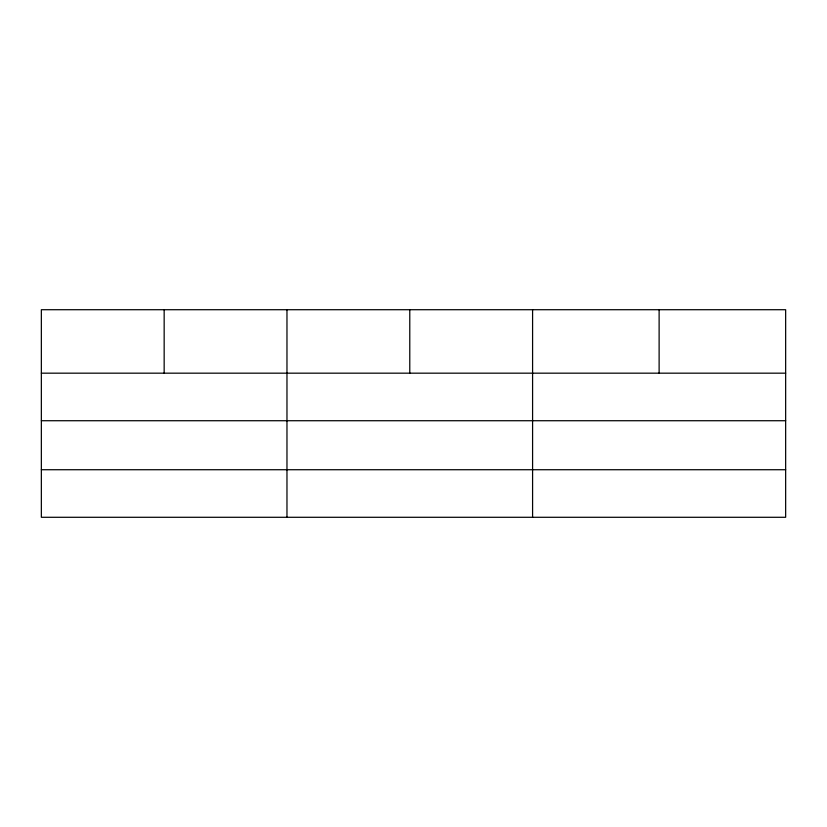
<?xml version="1.0" encoding="UTF-8"?>
<svg xmlns="http://www.w3.org/2000/svg" width="827" height="827" viewBox="0 0 827 827"><rect width="100%" height="100%" fill="white"/><g stroke="black" fill="none" stroke-linecap="round" stroke-linejoin="round"><path stroke-width="1.24" d="M785.65 420.726L785.65 309.712L41.35 309.712L41.35 517.288L785.65 517.288L785.65 420.726L41.35 420.726M41.35 373.173L785.65 373.173M41.35 469.726L785.65 469.726M659.119 309.712L659.119 373.173M532.588 309.712L532.588 517.288M409.778 309.712L409.778 373.173M286.969 309.712L286.969 517.288M164.16 309.712L164.16 373.173"/></g></svg>
